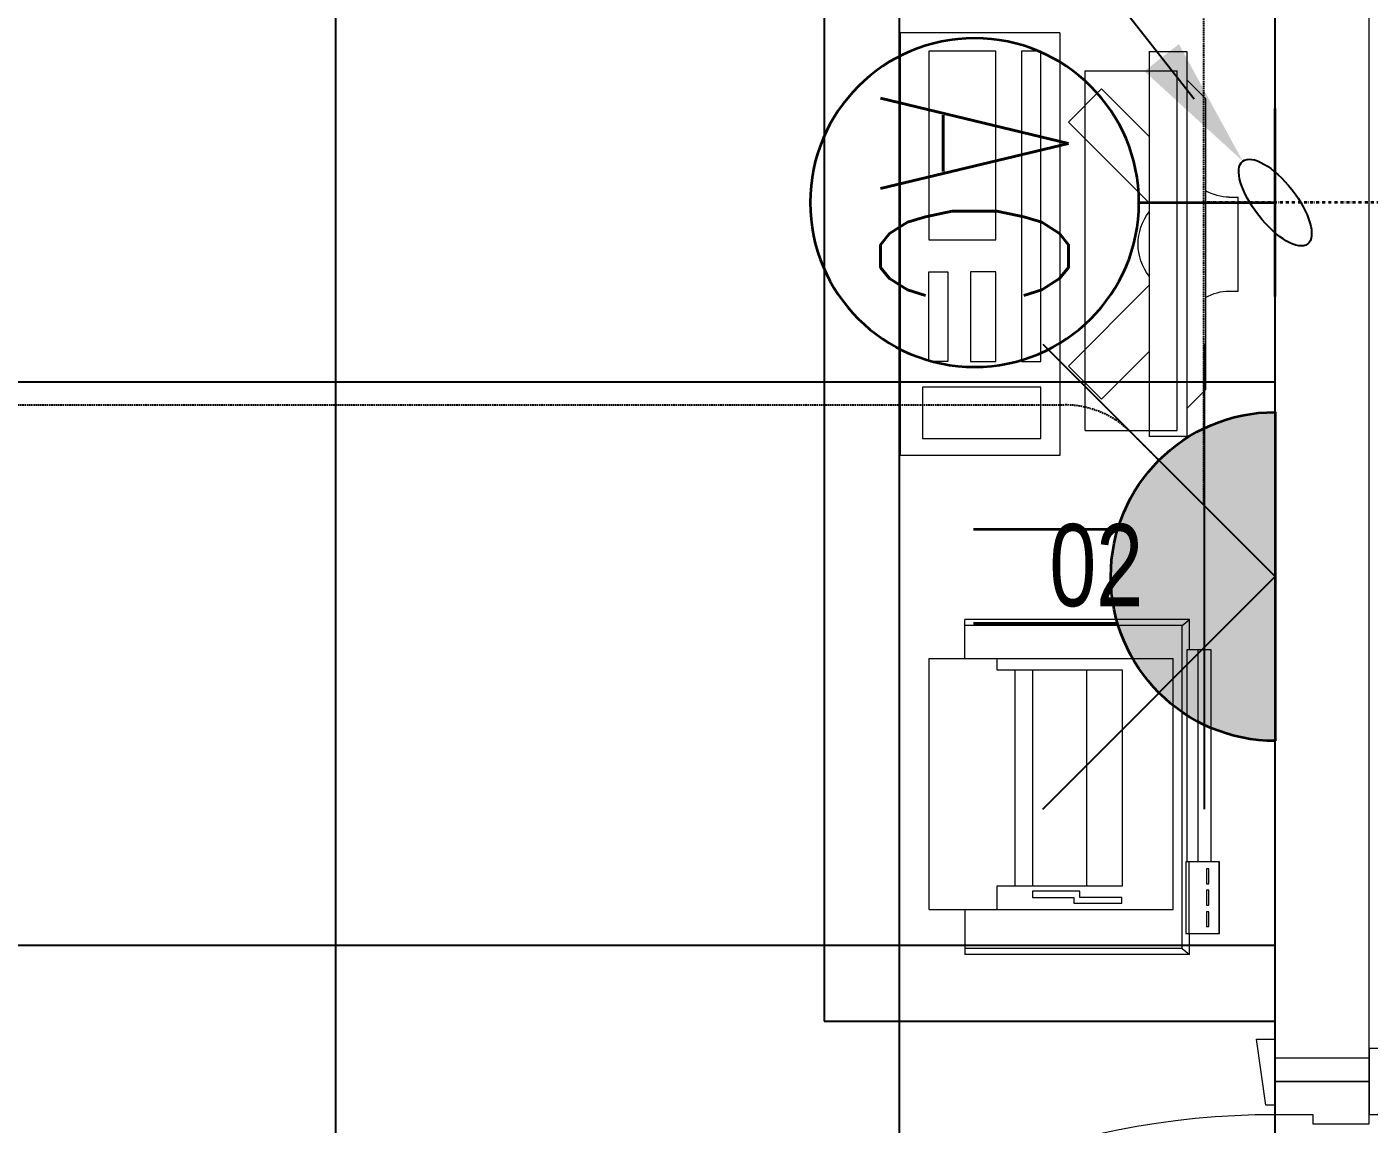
# Model space of a CAD drawing. Extents: x -178977 to 231842, y -29287 to 19916.
# Drawn here: x 21887 to 23316, y 6120 to 7288 of the extents above; entities that cross this region are included whole.
import ezdxf
from ezdxf import colors
from ezdxf.entities.mleader import LeaderData, LeaderLine
from ezdxf.enums import TextEntityAlignment as Align
from ezdxf.math import Vec2, Vec3

# ---------------------------------------------------------------- set-up
doc = ezdxf.new("R2010")
doc.units = 0
doc.header["$LTSCALE"] = 0.25
doc.linetypes.add('DASHDOT', pattern=[25.4, 12.7, -6.35, 0, -6.35])
doc.linetypes.add('HIDDEN', pattern=[9.525, 6.35, -3.175])
for name, color, linetype, lineweight in [('01-First Floor-FUR$0$72_EGR_EQP_TAG', 142, 'Continuous', 5), ('01-First Floor-FUR$0$LOADING', 253, 'Continuous', 5), ('01-First Floor-FUR$0$Walls', 251, 'Continuous', 5), ('01-First Floor-FUR$0$Wooden Joinery', 251, 'Continuous', 5), ('E-LITE-CIRC', 6, 'Continuous', 25), ('E-LITE-CLNG-CNDT', 6, 'DASHDOT', 35), ('E-LITE-EXIT-NUMB', 6, 'Continuous', 25), ('E-POWR-CIRC-NUMB', 6, 'Continuous', 25), ('E-POWR-CLNG-CNDT', 6, 'DASHDOT', 35), ('E-POWR-FLOR-CNDT', 6, 'HIDDEN', 25), ('E-POWR-WALL @ 100', 4, 'Continuous', 35)]:
    doc.layers.add(name, color=color, linetype=linetype, lineweight=lineweight)
doc.layers.add('01-First Floor-FUR$0$FALSE CEILING', color=251, linetype='Continuous')
doc.layers.add('E-POWR-IDEN', color=101, linetype='Continuous')
doc.styles.add('01-First Floor-FUR$0$X3G_ENTITY_257CFD', font='swisscl.ttf', dxfattribs={"height": 200})
doc.styles.add('DC_SIMPLEX', font='SIMPLEX.shx', dxfattribs={"width": 0.7})

# ---------------------------------------------------------------- blocks, each defined once
blk = doc.blocks.new('01-First Floor-FUR$0$A$C72370EFE')
at = {"layer": '01-First Floor-FUR$0$Wooden Joinery'}
for p, q in [((-0.01, -0.04), (-0.02, -0.04)), ((-0.01, -0.03), (-0.01, -0.07)), ((0, -0.03), (-0.01, -0.03)), ((0.04, -0.03), (0.05, -0.03)), ((0.05, -0.03), (0.05, -0.07)), ((0.05, -0.04), (0.06, -0.04)), ((-0.05, -0.07), (-0.05, -0.16)), ((-0.03, -0.07), (-0.03, -0.16)), ((-0.01, -0.06), (-0.02, -0.06)), ((0, -0.07), (-0.01, -0.07)), ((0.04, -0.07), (0.05, -0.07)), ((0.05, -0.06), (0.06, -0.06)), ((0.07, -0.07), (0.07, -0.16)), ((0.09, -0.07), (0.09, -0.16)), ((-0.01, -0.17), (-0.02, -0.17)), ((-0.01, -0.17), (-0.01, -0.19)), ((0.05, -0.17), (0.06, -0.17)), ((0.05, -0.17), (0.05, -0.19)), ((-0.01, -0.19), (-0.02, -0.19)), ((0.05, -0.19), (0.06, -0.19))]:
    blk.add_line(p, q, dxfattribs=at)
for centre, radius, start, end in [((-0.02, -0.07), 0.03, 90, 180), ((0.06, -0.07), 0.03, 0, 90), ((-0.02, -0.07), 0.01, 90, 180), ((0.06, -0.07), 0.01, 0, 90), ((-0.02, -0.16), 0.03, 180, 270), ((-0.02, -0.16), 0.01, 180, 270), ((0.06, -0.16), 0.01, 270, 0), ((0.06, -0.16), 0.03, 270, 0)]:
    blk.add_arc(centre, radius, start, end, dxfattribs=at)
blk = doc.blocks.new('01-First Floor-FUR$0$A$C5DAD61B4')
at = {"layer": '01-First Floor-FUR$0$Wooden Joinery'}
for points in [[(80, 959.1), (80, 969.1), (10, 979.1), (10, 959.1)], [(940, 959.1), (940, 969.1), (1010, 979.1), (1010, 959.1)], [(70, 859.1), (70, 849.1), (0, 839.1), (0, 859.1)], [(120, 859.1), (120, 0), (80, 0), (80, 859.1)], [(950, 859.1), (950, 849.1), (1020, 839.1), (1020, 859.1)]]:
    blk.add_lwpolyline(points, close=True, dxfattribs=at)
for points in [[(45, 859.1), (45, 959.1), (20, 959.1), (20, 859.1), (45, 859.1)], [(45, 859.1), (80, 859.1), (80, 899.1), (90, 899.1), (90, 959.1), (45, 959.1), (45, 859.1)], [(975, 859.1), (940, 859.1), (940, 899.1), (930, 899.1), (930, 959.1), (975, 959.1), (975, 859.1)], [(975, 859.1), (975, 959.1), (1000, 959.1), (1000, 859.1), (975, 859.1)]]:
    blk.add_lwpolyline(points, dxfattribs=at)
blk.add_arc((80, 859.1), 860, 272.666, 0, dxfattribs=at)
at = {"layer": '01-First Floor-FUR$0$Wooden Joinery', "xscale": 999.9999999998854, "yscale": 999.9999999998854, "zscale": 999.9999999998854, "rotation": 180}
blk.add_blockref('01-First Floor-FUR$0$A$C72370EFE', (120, 0), dxfattribs=at)
blk = doc.blocks.new('01-First Floor-FUR$0$ITCWLS1-P')
at = {"layer": '01-First Floor-FUR$0$LOADING'}
for p, q in [((-0.17, 0.45), (-0.17, 0)), ((-0.17, 0.45), (0, 0.45)), ((0, 0.45), (0, 0)), ((-0.2651, 0.43, 0), (-0.3051, 0.43, 0)), ((-0.3051, 0.43, 0), (-0.3051, 0.02, 0)), ((-0.2651, 0.43, 0), (-0.2651, 0.02, 0)), ((-0.1496, 0.4305), (-0.1291, 0.4305)), ((-0.1291, 0.4305), (-0.1291, 0.4089)), ((-0.197, 0.4094), (-0.295, 0.4094)), ((-0.295, 0.0264), (-0.295, 0.4094)), ((-0.197, 0.0264), (-0.197, 0.4094)), ((-0.3251, 0.38, 0), (-0.3051, 0.4, 0)), ((-0.3251, 0.38, 0), (-0.3251, 0.07, 0)), ((-0.3503, 0.275), (-0.3596, 0.275)), ((-0.3596, 0.175), (-0.3596, 0.275)), ((-0.3503, 0.175), (-0.3596, 0.175)), ((-0.3251, 0.07, 0), (-0.3051, 0.05, 0)), ((-0.3051, 0.02, 0), (-0.2651, 0.02, 0)), ((-0.197, 0.0264), (-0.295, 0.0264)), ((-0.17, 0), (0, 0))]:
    blk.add_line(p, q, dxfattribs=at)
at = {"layer": '01-First Floor-FUR$0$LOADING', "extrusion": (2.48281e-10, 3.18408e-10, -1)}
for p, q in [((-0.2651, 0.3395), (-0.2144, 0.3902)), ((-0.1791, 0.3548), (-0.2144, 0.3902)), ((-0.2651, 0.2688), (-0.1791, 0.3548))]:
    blk.add_line(p, q, dxfattribs=at)
at = {"layer": '01-First Floor-FUR$0$LOADING', "extrusion": (2.48281e-10, -3.18408e-10, -1)}
for p, q in [((-0.2651, 0.1812), (-0.1791, 0.0952)), ((-0.2651, 0.1105), (-0.2144, 0.0598)), ((-0.1791, 0.0952), (-0.2144, 0.0598))]:
    blk.add_line(p, q, dxfattribs=at)
at = {"layer": '01-First Floor-FUR$0$LOADING'}
for points in [[(-0.1291, 0.4089), (-0.1291, 0.1), (-0.1496, 0.1), (-0.1496, 0.4305)], [(-0.1496, 0.1), (-0.1496, 0.1), (-0.1496, 0.1), (-0.1496, 0.1), (-0.1496, 0.1), (-0.1496, 0.1), (-0.1496, 0.1), (-0.1496, 0.1), (-0.1496, 0.1)], [(-0.1496, 0.1), (-0.1496, 0.1), (-0.1496, 0.1), (-0.1496, 0.1), (-0.1496, 0.1), (-0.1496, 0.1), (-0.1496, 0.1), (-0.1496, 0.1), (-0.1496, 0.1), (-0.1496, 0.1), (-0.1496, 0.1), (-0.1496, 0.1), (-0.1496, 0.1), (-0.1496, 0.1), (-0.1496, 0.1), (-0.1496, 0.1), (-0.1496, 0.1), (-0.1496, 0.1)], [(-0.1496, 0.1), (-0.1496, 0.1), (-0.1496, 0.1), (-0.1496, 0.1), (-0.1496, 0.1), (-0.1496, 0.1), (-0.1496, 0.1), (-0.1496, 0.1), (-0.1496, 0.1), (-0.1496, 0.1)], [(-0.1496, 0.1), (-0.1496, 0.1), (-0.1496, 0.1), (-0.1496, 0.1), (-0.1496, 0.1), (-0.1496, 0.1), (-0.1496, 0.1)], [(-0.1496, 0.1), (-0.1496, 0.1), (-0.1496, 0.1), (-0.1496, 0.1), (-0.1496, 0.1), (-0.1496, 0.1), (-0.1496, 0.1), (-0.1496, 0.1), (-0.1496, 0.1), (-0.1496, 0.1)], [(-0.1496, 0.1), (-0.1496, 0.1), (-0.1496, 0.1), (-0.1496, 0.1), (-0.1496, 0.1), (-0.1496, 0.1), (-0.1496, 0.1), (-0.1496, 0.1), (-0.1496, 0.1), (-0.1496, 0.1), (-0.1496, 0.1), (-0.1496, 0.1), (-0.1496, 0.1), (-0.1496, 0.1), (-0.1496, 0.1)], [(-0.1496, 0.1), (-0.1496, 0.1), (-0.1496, 0.1), (-0.1496, 0.1), (-0.1496, 0.1), (-0.1496, 0.1), (-0.1496, 0.1), (-0.1496, 0.1), (-0.1496, 0.1), (-0.1496, 0.1)], [(-0.1496, 0.1), (-0.1496, 0.1), (-0.1496, 0.1), (-0.1496, 0.1), (-0.1496, 0.1), (-0.1496, 0.1), (-0.1496, 0.1), (-0.1496, 0.1), (-0.1496, 0.1), (-0.1496, 0.1)], [(-0.1496, 0.1), (-0.1496, 0.1), (-0.1496, 0.1), (-0.1496, 0.1), (-0.1496, 0.1), (-0.1496, 0.1), (-0.1496, 0.1), (-0.1496, 0.1), (-0.1496, 0.1), (-0.1496, 0.1), (-0.1496, 0.1), (-0.1496, 0.1), (-0.1496, 0.1), (-0.1496, 0.1), (-0.1496, 0.1), (-0.1496, 0.1), (-0.1496, 0.1), (-0.1496, 0.1), (-0.1496, 0.1), (-0.1496, 0.1), (-0.1496, 0.1), (-0.1496, 0.1), (-0.1496, 0.1), (-0.1496, 0.1), (-0.1496, 0.1), (-0.1496, 0.1), (-0.1496, 0.1), (-0.1496, 0.1), (-0.1496, 0.1), (-0.1496, 0.1), (-0.1496, 0.1), (-0.1496, 0.1), (-0.1496, 0.1), (-0.1496, 0.1), (-0.1496, 0.1), (-0.1496, 0.1), (-0.1496, 0.1), (-0.1496, 0.1), (-0.1496, 0.1), (-0.1496, 0.1), (-0.1496, 0.1), (-0.1496, 0.1), (-0.1496, 0.1), (-0.1496, 0.1), (-0.1496, 0.1), (-0.1496, 0.1), (-0.1496, 0.1), (-0.1496, 0.1), (-0.1496, 0.1), (-0.1496, 0.1), (-0.1496, 0.1), (-0.1496, 0.1), (-0.1496, 0.1), (-0.1496, 0.1)], [(-0.1496, 0.1), (-0.1496, 0.1), (-0.1496, 0.1), (-0.1496, 0.1), (-0.1496, 0.1), (-0.1496, 0.1), (-0.1496, 0.1), (-0.1496, 0.1), (-0.1496, 0.1), (-0.1496, 0.1), (-0.1496, 0.1), (-0.1496, 0.1), (-0.1496, 0.1), (-0.1496, 0.1), (-0.1496, 0.1), (-0.1496, 0.1), (-0.1496, 0.1), (-0.1496, 0.1), (-0.1496, 0.1), (-0.1496, 0.1), (-0.1496, 0.1), (-0.1496, 0.1), (-0.1496, 0.1), (-0.1496, 0.1), (-0.1496, 0.1), (-0.1496, 0.1), (-0.1496, 0.1), (-0.1496, 0.1), (-0.1496, 0.1), (-0.1496, 0.1), (-0.1496, 0.1), (-0.1496, 0.1), (-0.1496, 0.1), (-0.1496, 0.1), (-0.1496, 0.1), (-0.1496, 0.1), (-0.1496, 0.1), (-0.1496, 0.1), (-0.1496, 0.1), (-0.1496, 0.1), (-0.1496, 0.1), (-0.1496, 0.1), (-0.1496, 0.1), (-0.1496, 0.1), (-0.1496, 0.1), (-0.1496, 0.1), (-0.1496, 0.1), (-0.1496, 0.1), (-0.1496, 0.1), (-0.1496, 0.1), (-0.1496, 0.1), (-0.1496, 0.1), (-0.1496, 0.1), (-0.1496, 0.1), (-0.1496, 0.1), (-0.1496, 0.1), (-0.1496, 0.1), (-0.1496, 0.1), (-0.1496, 0.1), (-0.1496, 0.1), (-0.1496, 0.1), (-0.1496, 0.1), (-0.1496, 0.1), (-0.1496, 0.1), (-0.1496, 0.1), (-0.1496, 0.1), (-0.1496, 0.1), (-0.1496, 0.1), (-0.1496, 0.1), (-0.1496, 0.1), (-0.1496, 0.1), (-0.1496, 0.1), (-0.1496, 0.1), (-0.1496, 0.1), (-0.1496, 0.1), (-0.1496, 0.1), (-0.1496, 0.1), (-0.1496, 0.1), (-0.1496, 0.1), (-0.1496, 0.1), (-0.1496, 0.1), (-0.1496, 0.1), (-0.1496, 0.1), (-0.1496, 0.1), (-0.1496, 0.1), (-0.1496, 0.1), (-0.1496, 0.1), (-0.1496, 0.1), (-0.1496, 0.1)], [(-0.1496, 0.1), (-0.1496, 0.1), (-0.1496, 0.1), (-0.1496, 0.1), (-0.1496, 0.1), (-0.1496, 0.1), (-0.1496, 0.1), (-0.1496, 0.1), (-0.1496, 0.1), (-0.1496, 0.1), (-0.1496, 0.1), (-0.1496, 0.1)], [(-0.1496, 0.1), (-0.1496, 0.1), (-0.1496, 0.1), (-0.1496, 0.1), (-0.1496, 0.1), (-0.1496, 0.1), (-0.1496, 0.1)], [(-0.1496, 0.1), (-0.1496, 0.1), (-0.1496, 0.1), (-0.1496, 0.1), (-0.1496, 0.1), (-0.1496, 0.1), (-0.1496, 0.1), (-0.1496, 0.1), (-0.1496, 0.1), (-0.1496, 0.1), (-0.1496, 0.1), (-0.1496, 0.1), (-0.1496, 0.1), (-0.1496, 0.1), (-0.1496, 0.1), (-0.1496, 0.1), (-0.1496, 0.1)], [(-0.1496, 0.1), (-0.1496, 0.1), (-0.1496, 0.1), (-0.1496, 0.1), (-0.1496, 0.1), (-0.1496, 0.1), (-0.1496, 0.1), (-0.1496, 0.1), (-0.1496, 0.1), (-0.1496, 0.1), (-0.1496, 0.1), (-0.1496, 0.1), (-0.1496, 0.1), (-0.1496, 0.1), (-0.1496, 0.1), (-0.1496, 0.1), (-0.1496, 0.1), (-0.1496, 0.1), (-0.1496, 0.1), (-0.1496, 0.1), (-0.1496, 0.1), (-0.1496, 0.1), (-0.1496, 0.1), (-0.1496, 0.1), (-0.1496, 0.1), (-0.1496, 0.1), (-0.1496, 0.1), (-0.1496, 0.1), (-0.1496, 0.1), (-0.1496, 0.1), (-0.1496, 0.1), (-0.1496, 0.1), (-0.1496, 0.1), (-0.1496, 0.1), (-0.1496, 0.1), (-0.1496, 0.1), (-0.1496, 0.1), (-0.1496, 0.1), (-0.1496, 0.1), (-0.1496, 0.1), (-0.1496, 0.1), (-0.1496, 0.1), (-0.1496, 0.1), (-0.1496, 0.1), (-0.1496, 0.1), (-0.1496, 0.1), (-0.1496, 0.1), (-0.1496, 0.1), (-0.1496, 0.1), (-0.1496, 0.1), (-0.1496, 0.1), (-0.1496, 0.1), (-0.1496, 0.1), (-0.1496, 0.1), (-0.1496, 0.1), (-0.1496, 0.1), (-0.1496, 0.1), (-0.1496, 0.1), (-0.1496, 0.1), (-0.1496, 0.1), (-0.1496, 0.1), (-0.1496, 0.1), (-0.1496, 0.1), (-0.1496, 0.1), (-0.1496, 0.1), (-0.1496, 0.1), (-0.1496, 0.1), (-0.1496, 0.1), (-0.1496, 0.1), (-0.1496, 0.1), (-0.1496, 0.1), (-0.1496, 0.1), (-0.1496, 0.1), (-0.1496, 0.1), (-0.1496, 0.1), (-0.1496, 0.1), (-0.1496, 0.1), (-0.1496, 0.1), (-0.1496, 0.1), (-0.1496, 0.1), (-0.1496, 0.1), (-0.1496, 0.1), (-0.1496, 0.1), (-0.1496, 0.1), (-0.1496, 0.1), (-0.1496, 0.1), (-0.1496, 0.1), (-0.1496, 0.1), (-0.1496, 0.1), (-0.1496, 0.1), (-0.1496, 0.1), (-0.1496, 0.1), (-0.1496, 0.1), (-0.1496, 0.1), (-0.1496, 0.1), (-0.1496, 0.1), (-0.1496, 0.1), (-0.1496, 0.1), (-0.1496, 0.1), (-0.1496, 0.1), (-0.1496, 0.1), (-0.1496, 0.1), (-0.1496, 0.1), (-0.1496, 0.1), (-0.1496, 0.1), (-0.1496, 0.1), (-0.1496, 0.1), (-0.1496, 0.1), (-0.1496, 0.1), (-0.1496, 0.1), (-0.1496, 0.1)], [(-0.1496, 0.1), (-0.1496, 0.1), (-0.1496, 0.1), (-0.1496, 0.1), (-0.1496, 0.1), (-0.1496, 0.1), (-0.1496, 0.1), (-0.1496, 0.1)]]:
    blk.add_lwpolyline(points, dxfattribs=at)
for points in [[(-0.1019, 0.4305), (-0.0304, 0.4305), (-0.0304, 0.2294), (-0.1019, 0.2294)], [(-0.1019, 0.1954), (-0.0747, 0.1954), (-0.0747, 0.1), (-0.1019, 0.1)], [(-0.0304, 0.1954), (-0.0508, 0.1954), (-0.0508, 0.1), (-0.0304, 0.1)], [(-0.1496, 0.1), (-0.1496, 0.1), (-0.1496, 0.1), (-0.1496, 0.1), (-0.1496, 0.1), (-0.1496, 0.1), (-0.1496, 0.1), (-0.1496, 0.1), (-0.1496, 0.1), (-0.1496, 0.1), (-0.1496, 0.1), (-0.1496, 0.1), (-0.1496, 0.1), (-0.1496, 0.1), (-0.1496, 0.1), (-0.1496, 0.1), (-0.1496, 0.1), (-0.1496, 0.1), (-0.1496, 0.1), (-0.1496, 0.1), (-0.1496, 0.1), (-0.1496, 0.1), (-0.1496, 0.1), (-0.1496, 0.1), (-0.1496, 0.1), (-0.1496, 0.1), (-0.1496, 0.1), (-0.1496, 0.1), (-0.1496, 0.1), (-0.1496, 0.1), (-0.1496, 0.1), (-0.1496, 0.1), (-0.1496, 0.1), (-0.1496, 0.1), (-0.1496, 0.1), (-0.1496, 0.1), (-0.1496, 0.1), (-0.1496, 0.1), (-0.1496, 0.1), (-0.1496, 0.1), (-0.1496, 0.1), (-0.1496, 0.1), (-0.1496, 0.1), (-0.1496, 0.1), (-0.1496, 0.1), (-0.1496, 0.1), (-0.1496, 0.1), (-0.1496, 0.1), (-0.1496, 0.1), (-0.1496, 0.1), (-0.1496, 0.1), (-0.1496, 0.1), (-0.1496, 0.1), (-0.1496, 0.1), (-0.1496, 0.1), (-0.1496, 0.1), (-0.1496, 0.1), (-0.1496, 0.1), (-0.1496, 0.1), (-0.1496, 0.1), (-0.1496, 0.1), (-0.1496, 0.1), (-0.1496, 0.1), (-0.1496, 0.1), (-0.1496, 0.1), (-0.1496, 0.1), (-0.1496, 0.1), (-0.1496, 0.1), (-0.1496, 0.1), (-0.1496, 0.1), (-0.1496, 0.1), (-0.1496, 0.1), (-0.1496, 0.1), (-0.1496, 0.1), (-0.1496, 0.1), (-0.1496, 0.1), (-0.1496, 0.1), (-0.1496, 0.1), (-0.1496, 0.1), (-0.1496, 0.1), (-0.1496, 0.1), (-0.1496, 0.1), (-0.1496, 0.1), (-0.1496, 0.1), (-0.1496, 0.1), (-0.1496, 0.1), (-0.1496, 0.1), (-0.1496, 0.1), (-0.1496, 0.1), (-0.1496, 0.1), (-0.1496, 0.1), (-0.1496, 0.1), (-0.1496, 0.1), (-0.1496, 0.1), (-0.1496, 0.1), (-0.1496, 0.1), (-0.1496, 0.1), (-0.1496, 0.1), (-0.1496, 0.1), (-0.1496, 0.1), (-0.1496, 0.1), (-0.1496, 0.1), (-0.1496, 0.1), (-0.1496, 0.1), (-0.1496, 0.1), (-0.1496, 0.1), (-0.1496, 0.1), (-0.1496, 0.1), (-0.1496, 0.1), (-0.1496, 0.1), (-0.1496, 0.1), (-0.1496, 0.1), (-0.1496, 0.1), (-0.1496, 0.1), (-0.1496, 0.1), (-0.1496, 0.1), (-0.1496, 0.1), (-0.1496, 0.1), (-0.1496, 0.1), (-0.1496, 0.1), (-0.1496, 0.1), (-0.1496, 0.1), (-0.1496, 0.1), (-0.1496, 0.1), (-0.1496, 0.1), (-0.1496, 0.1), (-0.1496, 0.1), (-0.1496, 0.1), (-0.1496, 0.1), (-0.1496, 0.1), (-0.1496, 0.1), (-0.1496, 0.1), (-0.1496, 0.1), (-0.1496, 0.1), (-0.1496, 0.1), (-0.1496, 0.1), (-0.1496, 0.1), (-0.1496, 0.1), (-0.1496, 0.1), (-0.1496, 0.1), (-0.1496, 0.1), (-0.1496, 0.1), (-0.1496, 0.1), (-0.1496, 0.1), (-0.1496, 0.1), (-0.1496, 0.1), (-0.1496, 0.1), (-0.1496, 0.1), (-0.1496, 0.1), (-0.1496, 0.1), (-0.1496, 0.1), (-0.1496, 0.1), (-0.1496, 0.1), (-0.1496, 0.1), (-0.1496, 0.1), (-0.1496, 0.1), (-0.1496, 0.1), (-0.1496, 0.1), (-0.1496, 0.1), (-0.1496, 0.1), (-0.1496, 0.1), (-0.1496, 0.1), (-0.1496, 0.1), (-0.1496, 0.1), (-0.1496, 0.1), (-0.1496, 0.1), (-0.1496, 0.1), (-0.1496, 0.1), (-0.1496, 0.1), (-0.1496, 0.1), (-0.1496, 0.1), (-0.1496, 0.1), (-0.1496, 0.1), (-0.1496, 0.1), (-0.1496, 0.1), (-0.1496, 0.1), (-0.1496, 0.1), (-0.1496, 0.1), (-0.1496, 0.1), (-0.1496, 0.1), (-0.1496, 0.1), (-0.1496, 0.1), (-0.1496, 0.1), (-0.1496, 0.1), (-0.1496, 0.1), (-0.1496, 0.1), (-0.1496, 0.1), (-0.1496, 0.1), (-0.1496, 0.1), (-0.1496, 0.1), (-0.1496, 0.1), (-0.1496, 0.1), (-0.1496, 0.1), (-0.1496, 0.1), (-0.1496, 0.1), (-0.1496, 0.1), (-0.1496, 0.1), (-0.1496, 0.1), (-0.1496, 0.1), (-0.1496, 0.1), (-0.1496, 0.1), (-0.1496, 0.1), (-0.1496, 0.1), (-0.1496, 0.1), (-0.1496, 0.1), (-0.1496, 0.1), (-0.1496, 0.1), (-0.1496, 0.1), (-0.1496, 0.1), (-0.1496, 0.1), (-0.1496, 0.1), (-0.1496, 0.1), (-0.1496, 0.1), (-0.1496, 0.1), (-0.1496, 0.1), (-0.1496, 0.1), (-0.1496, 0.1), (-0.1496, 0.1), (-0.1496, 0.1), (-0.1496, 0.1), (-0.1496, 0.1), (-0.1496, 0.1), (-0.1496, 0.1), (-0.1496, 0.1), (-0.1496, 0.1), (-0.1496, 0.1), (-0.1496, 0.1), (-0.1496, 0.1), (-0.1496, 0.1), (-0.1496, 0.1), (-0.1496, 0.1), (-0.1496, 0.1), (-0.1496, 0.1), (-0.1496, 0.1), (-0.1496, 0.1), (-0.1496, 0.1), (-0.1496, 0.1), (-0.1496, 0.1), (-0.1496, 0.1), (-0.1496, 0.1), (-0.1496, 0.1), (-0.1496, 0.1), (-0.1496, 0.1), (-0.1496, 0.1), (-0.1496, 0.1), (-0.1496, 0.1), (-0.1496, 0.1), (-0.1496, 0.1), (-0.1496, 0.1), (-0.1496, 0.1), (-0.1496, 0.1), (-0.1496, 0.1), (-0.1496, 0.1), (-0.1496, 0.1), (-0.1496, 0.1), (-0.1496, 0.1), (-0.1496, 0.1), (-0.1496, 0.1), (-0.1496, 0.1), (-0.1496, 0.1), (-0.1496, 0.1), (-0.1496, 0.1), (-0.1496, 0.1), (-0.1496, 0.1), (-0.1496, 0.1), (-0.1496, 0.1), (-0.1496, 0.1), (-0.1496, 0.1), (-0.1496, 0.1), (-0.1496, 0.1), (-0.1496, 0.1), (-0.1496, 0.1), (-0.1496, 0.1), (-0.1496, 0.1), (-0.1496, 0.1), (-0.1496, 0.1), (-0.1496, 0.1)], [(-0.1496, 0.1), (-0.1496, 0.1), (-0.1496, 0.1), (-0.1496, 0.1), (-0.1496, 0.1), (-0.1496, 0.1), (-0.1496, 0.1), (-0.1496, 0.1), (-0.1496, 0.1), (-0.1496, 0.1), (-0.1496, 0.1), (-0.1496, 0.1), (-0.1496, 0.1), (-0.1496, 0.1), (-0.1496, 0.1), (-0.1496, 0.1), (-0.1496, 0.1), (-0.1496, 0.1), (-0.1496, 0.1), (-0.1496, 0.1), (-0.1496, 0.1), (-0.1496, 0.1), (-0.1496, 0.1), (-0.1496, 0.1), (-0.1496, 0.1), (-0.1496, 0.1), (-0.1496, 0.1), (-0.1496, 0.1), (-0.1496, 0.1), (-0.1496, 0.1), (-0.1496, 0.1), (-0.1496, 0.1), (-0.1496, 0.1), (-0.1496, 0.1), (-0.1496, 0.1), (-0.1496, 0.1), (-0.1496, 0.1), (-0.1496, 0.1), (-0.1496, 0.1), (-0.1496, 0.1), (-0.1496, 0.1), (-0.1496, 0.1), (-0.1496, 0.1), (-0.1496, 0.1), (-0.1496, 0.1), (-0.1496, 0.1), (-0.1496, 0.1), (-0.1496, 0.1), (-0.1496, 0.1), (-0.1496, 0.1), (-0.1496, 0.1), (-0.1496, 0.1), (-0.1496, 0.1), (-0.1496, 0.1), (-0.1496, 0.1), (-0.1496, 0.1), (-0.1496, 0.1), (-0.1496, 0.1), (-0.1496, 0.1), (-0.1496, 0.1), (-0.1496, 0.1), (-0.1496, 0.1), (-0.1496, 0.1), (-0.1496, 0.1), (-0.1496, 0.1), (-0.1496, 0.1), (-0.1496, 0.1), (-0.1496, 0.1), (-0.1496, 0.1), (-0.1496, 0.1), (-0.1496, 0.1), (-0.1496, 0.1), (-0.1496, 0.1), (-0.1496, 0.1), (-0.1496, 0.1), (-0.1496, 0.1), (-0.1496, 0.1), (-0.1496, 0.1), (-0.1496, 0.1), (-0.1496, 0.1), (-0.1496, 0.1), (-0.1496, 0.1), (-0.1496, 0.1), (-0.1496, 0.1), (-0.1496, 0.1), (-0.1496, 0.1), (-0.1496, 0.1), (-0.1496, 0.1), (-0.1496, 0.1), (-0.1496, 0.1), (-0.1496, 0.1), (-0.1496, 0.1), (-0.1496, 0.1), (-0.1496, 0.1), (-0.1496, 0.1), (-0.1496, 0.1), (-0.1496, 0.1), (-0.1496, 0.1), (-0.1496, 0.1), (-0.1496, 0.1), (-0.1496, 0.1), (-0.1496, 0.1), (-0.1496, 0.1), (-0.1496, 0.1), (-0.1496, 0.1), (-0.1496, 0.1), (-0.1496, 0.1), (-0.1496, 0.1), (-0.1496, 0.1), (-0.1496, 0.1), (-0.1496, 0.1), (-0.1496, 0.1), (-0.1496, 0.1), (-0.1496, 0.1), (-0.1496, 0.1), (-0.1496, 0.1), (-0.1496, 0.1), (-0.1496, 0.1), (-0.1496, 0.1), (-0.1496, 0.1), (-0.1496, 0.1), (-0.1496, 0.1), (-0.1496, 0.1), (-0.1496, 0.1), (-0.1496, 0.1), (-0.1496, 0.1), (-0.1496, 0.1), (-0.1496, 0.1), (-0.1496, 0.1), (-0.1496, 0.1), (-0.1496, 0.1), (-0.1496, 0.1), (-0.1496, 0.1), (-0.1496, 0.1), (-0.1496, 0.1), (-0.1496, 0.1), (-0.1496, 0.1), (-0.1496, 0.1), (-0.1496, 0.1), (-0.1496, 0.1), (-0.1496, 0.1), (-0.1496, 0.1), (-0.1496, 0.1), (-0.1496, 0.1), (-0.1496, 0.1), (-0.1496, 0.1), (-0.1496, 0.1), (-0.1496, 0.1), (-0.1496, 0.1), (-0.1496, 0.1), (-0.1496, 0.1), (-0.1496, 0.1), (-0.1496, 0.1), (-0.1496, 0.1), (-0.1496, 0.1), (-0.1496, 0.1), (-0.1496, 0.1), (-0.1496, 0.1), (-0.1496, 0.1), (-0.1496, 0.1), (-0.1496, 0.1), (-0.1496, 0.1), (-0.1496, 0.1), (-0.1496, 0.1), (-0.1496, 0.1), (-0.1496, 0.1), (-0.1496, 0.1), (-0.1496, 0.1), (-0.1496, 0.1), (-0.1496, 0.1), (-0.1496, 0.1), (-0.1496, 0.1), (-0.1496, 0.1), (-0.1496, 0.1), (-0.1496, 0.1), (-0.1496, 0.1), (-0.1496, 0.1), (-0.1496, 0.1), (-0.1496, 0.1), (-0.1496, 0.1), (-0.1496, 0.1), (-0.1496, 0.1), (-0.1496, 0.1), (-0.1496, 0.1), (-0.1496, 0.1), (-0.1496, 0.1), (-0.1496, 0.1), (-0.1496, 0.1), (-0.1496, 0.1), (-0.1496, 0.1), (-0.1496, 0.1), (-0.1496, 0.1), (-0.1496, 0.1), (-0.1496, 0.1), (-0.1496, 0.1), (-0.1496, 0.1), (-0.1496, 0.1), (-0.1496, 0.1), (-0.1496, 0.1), (-0.1496, 0.1), (-0.1496, 0.1), (-0.1496, 0.1), (-0.1496, 0.1), (-0.1496, 0.1), (-0.1496, 0.1), (-0.1496, 0.1), (-0.1496, 0.1), (-0.1496, 0.1), (-0.1496, 0.1), (-0.1496, 0.1), (-0.1496, 0.1), (-0.1496, 0.1), (-0.1496, 0.1), (-0.1496, 0.1)], [(-0.1496, 0.1), (-0.1496, 0.1), (-0.1496, 0.1), (-0.1496, 0.1), (-0.1496, 0.1), (-0.1496, 0.1), (-0.1496, 0.1), (-0.1496, 0.1), (-0.1496, 0.1), (-0.1496, 0.1), (-0.1496, 0.1), (-0.1496, 0.1), (-0.1496, 0.1), (-0.1496, 0.1), (-0.1496, 0.1), (-0.1496, 0.1), (-0.1496, 0.1), (-0.1496, 0.1), (-0.1496, 0.1), (-0.1496, 0.1), (-0.1496, 0.1), (-0.1496, 0.1), (-0.1496, 0.1), (-0.1496, 0.1), (-0.1496, 0.1), (-0.1496, 0.1), (-0.1496, 0.1), (-0.1496, 0.1), (-0.1496, 0.1), (-0.1496, 0.1), (-0.1496, 0.1), (-0.1496, 0.1), (-0.1496, 0.1), (-0.1496, 0.1), (-0.1496, 0.1), (-0.1496, 0.1), (-0.1496, 0.1), (-0.1496, 0.1), (-0.1496, 0.1), (-0.1496, 0.1), (-0.1496, 0.1), (-0.1496, 0.1), (-0.1496, 0.1), (-0.1496, 0.1), (-0.1496, 0.1), (-0.1496, 0.1), (-0.1496, 0.1), (-0.1496, 0.1), (-0.1496, 0.1), (-0.1496, 0.1), (-0.1496, 0.1), (-0.1496, 0.1), (-0.1496, 0.1), (-0.1496, 0.1), (-0.1496, 0.1), (-0.1496, 0.1), (-0.1496, 0.1), (-0.1496, 0.1), (-0.1496, 0.1), (-0.1496, 0.1), (-0.1496, 0.1), (-0.1496, 0.1), (-0.1496, 0.1), (-0.1496, 0.1), (-0.1496, 0.1), (-0.1496, 0.1), (-0.1496, 0.1), (-0.1496, 0.1), (-0.1496, 0.1), (-0.1496, 0.1), (-0.1496, 0.1), (-0.1496, 0.1), (-0.1496, 0.1), (-0.1496, 0.1), (-0.1496, 0.1), (-0.1496, 0.1), (-0.1496, 0.1), (-0.1496, 0.1), (-0.1496, 0.1), (-0.1496, 0.1), (-0.1496, 0.1), (-0.1496, 0.1), (-0.1496, 0.1), (-0.1496, 0.1), (-0.1496, 0.1), (-0.1496, 0.1), (-0.1496, 0.1), (-0.1496, 0.1), (-0.1496, 0.1), (-0.1496, 0.1), (-0.1496, 0.1), (-0.1496, 0.1), (-0.1496, 0.1), (-0.1496, 0.1), (-0.1496, 0.1), (-0.1496, 0.1), (-0.1496, 0.1), (-0.1496, 0.1), (-0.1496, 0.1), (-0.1496, 0.1), (-0.1496, 0.1), (-0.1496, 0.1), (-0.1496, 0.1), (-0.1496, 0.1), (-0.1496, 0.1), (-0.1496, 0.1), (-0.1496, 0.1), (-0.1496, 0.1), (-0.1496, 0.1), (-0.1496, 0.1), (-0.1496, 0.1), (-0.1496, 0.1), (-0.1496, 0.1), (-0.1496, 0.1), (-0.1496, 0.1), (-0.1496, 0.1), (-0.1496, 0.1), (-0.1496, 0.1), (-0.1496, 0.1), (-0.1496, 0.1), (-0.1496, 0.1), (-0.1496, 0.1), (-0.1496, 0.1), (-0.1496, 0.1), (-0.1496, 0.1), (-0.1496, 0.1), (-0.1496, 0.1), (-0.1496, 0.1), (-0.1496, 0.1), (-0.1496, 0.1), (-0.1496, 0.1), (-0.1496, 0.1), (-0.1496, 0.1), (-0.1496, 0.1), (-0.1496, 0.1), (-0.1496, 0.1), (-0.1496, 0.1), (-0.1496, 0.1), (-0.1496, 0.1), (-0.1496, 0.1), (-0.1496, 0.1), (-0.1496, 0.1), (-0.1496, 0.1), (-0.1496, 0.1), (-0.1496, 0.1), (-0.1496, 0.1), (-0.1496, 0.1), (-0.1496, 0.1), (-0.1496, 0.1), (-0.1496, 0.1), (-0.1496, 0.1), (-0.1496, 0.1), (-0.1496, 0.1), (-0.1496, 0.1), (-0.1496, 0.1), (-0.1496, 0.1), (-0.1496, 0.1), (-0.1496, 0.1), (-0.1496, 0.1), (-0.1496, 0.1), (-0.1496, 0.1), (-0.1496, 0.1), (-0.1496, 0.1), (-0.1496, 0.1), (-0.1496, 0.1), (-0.1496, 0.1), (-0.1496, 0.1), (-0.1496, 0.1), (-0.1496, 0.1), (-0.1496, 0.1), (-0.1496, 0.1), (-0.1496, 0.1), (-0.1496, 0.1), (-0.1496, 0.1), (-0.1496, 0.1), (-0.1496, 0.1), (-0.1496, 0.1), (-0.1496, 0.1), (-0.1496, 0.1), (-0.1496, 0.1), (-0.1496, 0.1), (-0.1496, 0.1), (-0.1496, 0.1), (-0.1496, 0.1), (-0.1496, 0.1), (-0.1496, 0.1), (-0.1496, 0.1), (-0.1496, 0.1), (-0.1496, 0.1), (-0.1496, 0.1), (-0.1496, 0.1), (-0.1496, 0.1), (-0.1496, 0.1), (-0.1496, 0.1), (-0.1496, 0.1), (-0.1496, 0.1), (-0.1496, 0.1), (-0.1496, 0.1), (-0.1496, 0.1), (-0.1496, 0.1), (-0.1496, 0.1), (-0.1496, 0.1), (-0.1496, 0.1), (-0.1496, 0.1), (-0.1496, 0.1), (-0.1496, 0.1), (-0.1496, 0.1), (-0.1496, 0.1), (-0.1496, 0.1), (-0.1496, 0.1), (-0.1496, 0.1), (-0.1496, 0.1), (-0.1496, 0.1), (-0.1496, 0.1), (-0.1496, 0.1), (-0.1496, 0.1), (-0.1496, 0.1), (-0.1496, 0.1), (-0.1496, 0.1)], [(-0.1496, 0.0727), (-0.0236, 0.0727), (-0.0236, 0.0182), (-0.1496, 0.0182)]]:
    blk.add_lwpolyline(points, close=True, dxfattribs=at)
for centre, radius, start, end in [((-0.3503, 0.325), 0.05, 270, 300.3093), ((-0.3089, 0.225), 0.0556, 321.9431, 38.0569), ((-0.3503, 0.125), 0.05, 59.6907, 90)]:
    blk.add_arc(centre, radius, start, end, dxfattribs=at)
blk = doc.blocks.new('01-First Floor-FUR$0$ITPPLT2C-P')
at = {"color": 0}
for p, q in [((0.0229, 0.0318), (0.2618, 0.0318)), ((0.0304, 0.0256), (0.0229, 0.0318)), ((0.0229, 0), (0.0229, 0.0318)), ((0.2618, -0.0096), (0.2618, 0.0318)), ((0.0304, -0.3182), (0.0304, 0.0256)), ((0.0304, 0.0256), (0.2618, 0.0256)), ((0, 0), (0, -0.2262)), ((0.0252, 0), (0, 0)), ((0.0139, 0), (0.0139, -0.2262)), ((0.0252, 0), (0.0139, 0)), ((0.0252, -0.2262), (0.0252, 0)), ((0.0401, -0.2769), (0.0401, -0.0096)), ((0.3, -0.0096), (0.0401, -0.0096)), ((0.2274, -0.0222), (0.2274, -0.0096)), ((0.3, -0.2769), (0.3, -0.0096)), ((0.0939, -0.2515), (0.0939, -0.0222)), ((0.0939, -0.0222), (0.2274, -0.0222)), ((0.1321, -0.2515), (0.1321, -0.0222)), ((0.1894, -0.2515), (0.1894, -0.0222)), ((0.2082, -0.2515), (0.2082, -0.0222)), ((-0.0091, -0.2262), (0.0267, -0.2262)), ((-0.0091, -0.3023), (-0.0091, -0.2262)), ((-0.0087, -0.2262), (0.0236, -0.2262)), ((-0.0087, -0.3023), (-0.0087, -0.2262)), ((0, -0.2262), (0.0252, -0.2262)), ((0.0139, -0.2262), (0.0252, -0.2262)), ((0.0236, -0.2262), (0.0236, -0.3023)), ((0.0267, -0.2262), (0.0267, -0.3023)), ((0.0023, -0.2495), (0.0023, -0.2334)), ((0.0023, -0.2334), (0.0045, -0.2334)), ((0.0045, -0.2334), (0.0045, -0.2495)), ((0.0045, -0.2495), (0.0023, -0.2495)), ((0.0023, -0.2721), (0.0023, -0.2562)), ((0.0023, -0.2562), (0.0045, -0.2562)), ((0.0045, -0.2562), (0.0045, -0.2721)), ((0.2274, -0.2515), (0.0939, -0.2515)), ((0.2274, -0.2769), (0.2274, -0.2515)), ((0.0947, -0.2701), (0.0947, -0.2641)), ((0.0947, -0.2641), (0.1395, -0.2641)), ((0.1457, -0.2701), (0.0947, -0.2701)), ((0.1395, -0.2575), (0.19, -0.2575)), ((0.1395, -0.2641), (0.1395, -0.2575)), ((0.19, -0.2641), (0.1457, -0.2641)), ((0.1457, -0.2641), (0.1457, -0.2701)), ((0.19, -0.2575), (0.19, -0.2641)), ((0.0045, -0.2721), (0.0023, -0.2721)), ((0.0023, -0.295), (0.0023, -0.2793)), ((0.0023, -0.2793), (0.0045, -0.2793)), ((0.0045, -0.2793), (0.0045, -0.295)), ((0.3, -0.2769), (0.0401, -0.2769)), ((0.2618, -0.2769), (0.2618, -0.3246)), ((0.0045, -0.295), (0.0023, -0.295)), ((0.0267, -0.3023), (-0.0091, -0.3023)), ((0.0236, -0.3023), (-0.0087, -0.3023)), ((0.0229, -0.3246), (0.0229, -0.3023)), ((0.0304, -0.3182), (0.0229, -0.3246)), ((0.0229, -0.3246), (0.2618, -0.3246)), ((0.0304, -0.3182), (0.2618, -0.3182))]:
    blk.add_line(p, q, dxfattribs=at)
blk = doc.blocks.new('01-First Floor-FUR')
at = {"layer": '01-First Floor-FUR$0$FALSE CEILING', "linetype": 'Continuous'}
for p, q in [((22215.6, 5110), (22215.6, 8610)), ((22815.6, 5110), (22815.6, 8610)), ((19215.6, 6910), (23215.6, 6910)), ((19215.6, 6310), (23215.6, 6310))]:
    blk.add_line(p, q, dxfattribs=at)
at = {"layer": '01-First Floor-FUR$0$FALSE CEILING'}
for p, q in [((22735.6, 8130, -0.1), (22735.6, 6229.1, -0.1)), ((22735.6, 6229.1, -0.1), (23215.6, 6229.1, -0.1))]:
    blk.add_line(p, q, dxfattribs=at)
blk.add_lwpolyline([(19215.6, 5110), (23215.6, 5110), (23215.6, 8610), (19215.6, 8610)], close=True, dxfattribs=at)
at = {"layer": '01-First Floor-FUR$0$LOADING'}
for p, q in [((22735.6, 8130, -0.1), (22735.6, 6229.1, -0.1)), ((22735.6, 6229.1, -0.1), (23215.6, 6229.1, -0.1))]:
    blk.add_line(p, q, dxfattribs=at)
at = {"layer": '01-First Floor-FUR$0$Walls'}
for p, q in [((23215.6, 6150), (23215.6, 8610)), ((23315.6, 6150), (23315.6, 8610)), ((23315.6, 6190), (23215.6, 6190))]:
    blk.add_line(p, q, dxfattribs=at)
at = {"layer": '01-First Floor-FUR$0$LOADING', "extrusion": (-8.01373e-06, 1.93988e-16, 1), "xscale": -1000.000000000012, "yscale": 1000.000000000012, "zscale": 1000.000000000012}
blk.add_blockref('01-First Floor-FUR$0$ITCWLS1-P', (22816.4, 6831.5, -0.3), dxfattribs=at)
at = {"layer": '01-First Floor-FUR$0$LOADING', "extrusion": (7.77425e-06, 2.55393e-17, -1), "xscale": 1000, "yscale": 1000, "zscale": 1000}
blk.add_blockref('01-First Floor-FUR$0$ITPPLT2C-P', (-23147.1, 6625, 0.3), dxfattribs=at)
at = {"layer": '01-First Floor-FUR$0$Wooden Joinery', "xscale": -1, "rotation": 270}
blk.add_blockref('01-First Floor-FUR$0$A$C5DAD61B4', (22356.5, 5190), dxfattribs=at)
at = {"layer": '01-First Floor-FUR$0$72_EGR_EQP_TAG', "insert": (23025.1, 6758.5, -0.1), "char_height": 87.47, "attachment_point": 2, "style": '01-First Floor-FUR$0$X3G_ENTITY_257CFD'}
blk.add_mtext('02', dxfattribs=at)
blk = doc.blocks.new('*U197')
h = blk.add_hatch(color=253)
edge = h.paths.add_edge_path()
edge.add_line((-1.75, 0), (1.75, 0))
edge.add_arc((0, 0), 1.75, 180, 360, ccw=False)
for p, q in [((-0.5, -1.677), (-0.5, -3.211)), ((0.5, -1.677), (0.5, -3.211))]:
    blk.add_line(p, q)
blk.add_lwpolyline([(-1.75, 0, 1), (1.75, 0)], format="xyb", close=True)
at = {"layer": 'Defpoints'}
for p, q in [((-2.475, -2.475), (0, 0)), ((2.475, -2.475), (0, 0)), ((2.475, -0.758), (-2.475, -0.758))]:
    blk.add_line(p, q, dxfattribs=at)
at = {"layer": 'E-LITE-EXIT-NUMB', "style": 'DC_SIMPLEX', "width": 0.7, "flags": 8}
blk.add_attdef('TYPE', text='', height=2, rotation=360, dxfattribs=at).set_placement((-2.682, 5.238), align=Align.RIGHT)
blk.add_attdef('CIRCUIT', (2.682, 5.238), '', height=2, rotation=360, dxfattribs=at)
blk = doc.blocks.new('ARR0W')
at = {"color": 45}
blk.add_ellipse((0, 0), major_axis=(0.4, 0), ratio=0.4, dxfattribs=at)
at = {"color": 45, "ltscale": 0.5}
blk.add_solid([(-1.4, 0.167), (-0.4, 0), (-1.4, -0.167)], dxfattribs=at)
blk = doc.blocks.new('*U127')
for p, q in [((0, 1.45), (0, 0)), ((1, 0), (-1, 0))]:
    blk.add_line(p, q)
blk.add_circle((0, 3.2), 1.75)
at = {"layer": 'E-POWR-CIRC-NUMB', "style": 'DC_SIMPLEX', "width": 0.7, "flags": 8}
blk.add_attdef('CIRCUIT', (3.364, 5.671), '', height=2, rotation=360, dxfattribs=at)
at = {"layer": 'E-POWR-IDEN', "style": 'DC_SIMPLEX', "width": 0.7, "flags": 8}
blk.add_attdef('TYPE', text='', height=2, rotation=360, dxfattribs=at).set_placement((0, 3.2), align=Align.MIDDLE_CENTER)

msp = doc.modelspace()

# ---------------------------------------------------------------- linework, layer by layer
at = {"layer": 'E-POWR-CLNG-CNDT', "elevation": 0}
msp.add_lwpolyline([(23365.6, 7100.7), (23143.1, 7100.7)], dxfattribs=at)
at = {"layer": 'E-POWR-FLOR-CNDT'}
msp.add_lwpolyline([(23139.7, 6778.4), (23139.7, 7781.1)], dxfattribs=at)
msp.add_lwpolyline([(19334.8, 7005.2), (19462.6, 6885.3), (22991.4, 6885.3, -0.198912), (23062.1, 6856.1), (23091.8, 6826.3)], format="xyb", dxfattribs=at)

# ---------------------------------------------------------------- block references
at = {"layer": 'E-LITE-CLNG-CNDT'}
msp.add_blockref('01-First Floor-FUR', (0, 0), dxfattribs=at)
at = {"layer": 'E-POWR-WALL @ 100'}
ref = msp.add_blockref('*U127', (23215.6, 7100.7, 0), dxfattribs=dict(at, xscale=-100, yscale=100, zscale=100, rotation=90))
ref.add_attrib('TYPE', 'AC', dxfattribs={"layer": 'E-POWR-IDEN', "height": 200, "rotation": 270, "style": 'DC_SIMPLEX', "width": 0.7, "flags": 8}).set_placement((22895.6, 7100.7, 0), align=Align.MIDDLE_CENTER)
at = {"layer": 'E-POWR-WALL @ 100', "xscale": -100, "yscale": 100, "zscale": 100, "rotation": 270}
msp.add_blockref('*U197', (23215.6, 6702.6), dxfattribs=at)

# ---------------------------------------------------------------- leaders
at = {"layer": 'E-LITE-CIRC'}
ml = msp.add_multileader_mtext('Standard', dxfattribs=at)
ml.set_content('{\\Fdc_el_romans|c0;\\W0.8;TO\\Fromans|c0; \\Fsimplex|c0;PP-\\Fdc_el_romans|c0;F1\\Fsimplex|c0;/M52}', color=256, style='DC_SIMPLEX')
ml.set_leader_properties()
ml.set_arrow_properties(name='ARR0W')
ml.build(insert=Vec2(0, 0))
ml.multileader.update_dxf_attribs({"dogleg_length": 200, "arrow_head_size": 140, "scale": 100})
ctx = ml.context
ctx.base_point, ctx.scale, ctx.char_height, ctx.arrow_head_size, ctx.landing_gap_size, ctx.plane_origin, ctx.plane_x_axis, ctx.plane_y_axis = Vec3(20215.5, 8070.4, 0), 100, 200, 140, 140, Vec3(35559.2, 745.3, 0), Vec3(1, 0.000001, 0), Vec3(-0.000001, 1, 0)
ctx.text_align_type = 2
notes = []
notes.append((ctx, [(1, (1, 1, 0), (22455.7, 8070.4, 0), (-1, -0.000001, 0), 108.8, [(0, [(23215.6, 7100.7, 0)], 0, [])])]))
ctx.mtext.insert, ctx.mtext.text_direction, ctx.mtext.rotation, ctx.mtext.alignment, ctx.mtext.flow_direction = Vec3(22206.9, 8203.7, 0), Vec3(1, 0.000001, 0), 0.000001, 3, 5
ml = msp.add_multileader_mtext('Standard', dxfattribs=at)
ml.set_content('{\\Fdc_el_romans|c0;\\W0.8;TO\\Fromans|c0; \\Fsimplex|c0;UPP-F1/S7}', color=256, style='DC_SIMPLEX')
ml.set_leader_properties()
ml.set_arrow_properties(name='ARR0W')
ml.build(insert=Vec2(0, 0))
ml.multileader.update_dxf_attribs({"dogleg_length": 200, "arrow_head_size": 140, "scale": 100})
ctx = ml.context
ctx.base_point, ctx.scale, ctx.char_height, ctx.arrow_head_size, ctx.landing_gap_size, ctx.plane_origin, ctx.plane_x_axis, ctx.plane_y_axis = Vec3(21985.6, 5942.4), 100, 200, 140, 140, Vec3(42024.2, -192.3), Vec3(1, 0.000001, 0), Vec3(-0.000001, 1, 0)
ctx.text_align_type = 2
notes.append((ctx, [(1, (1, 1, 0), (24210.6, 5942.4), (-1, -0.000001, 0), 108.8, [(0, [(24408.7, 6702.6)], 0, [])])]))
ctx.mtext.insert, ctx.mtext.text_direction, ctx.mtext.rotation, ctx.mtext.alignment, ctx.mtext.flow_direction = Vec3(23961.8, 6075.8), Vec3(1, 0.000001, 0), 0.000001, 3, 5
for ctx, leaders in notes:
    for number, flags, end, landing, length, lines in leaders:
        leader = LeaderData()
        leader.index, (leader.has_last_leader_line, leader.has_dogleg_vector, leader.attachment_direction) = number, flags
        leader.last_leader_point, leader.dogleg_vector, leader.dogleg_length = Vec3(end), Vec3(landing), length
        for number, points, colour, breaks in lines:
            line = LeaderLine()
            line.index, line.vertices, line.color, line.breaks = number, Vec3.list(points), colors.encode_raw_color(colour), breaks
            leader.lines.append(line)
        ctx.leaders.append(leader)

doc.saveas('drawing.dxf')
